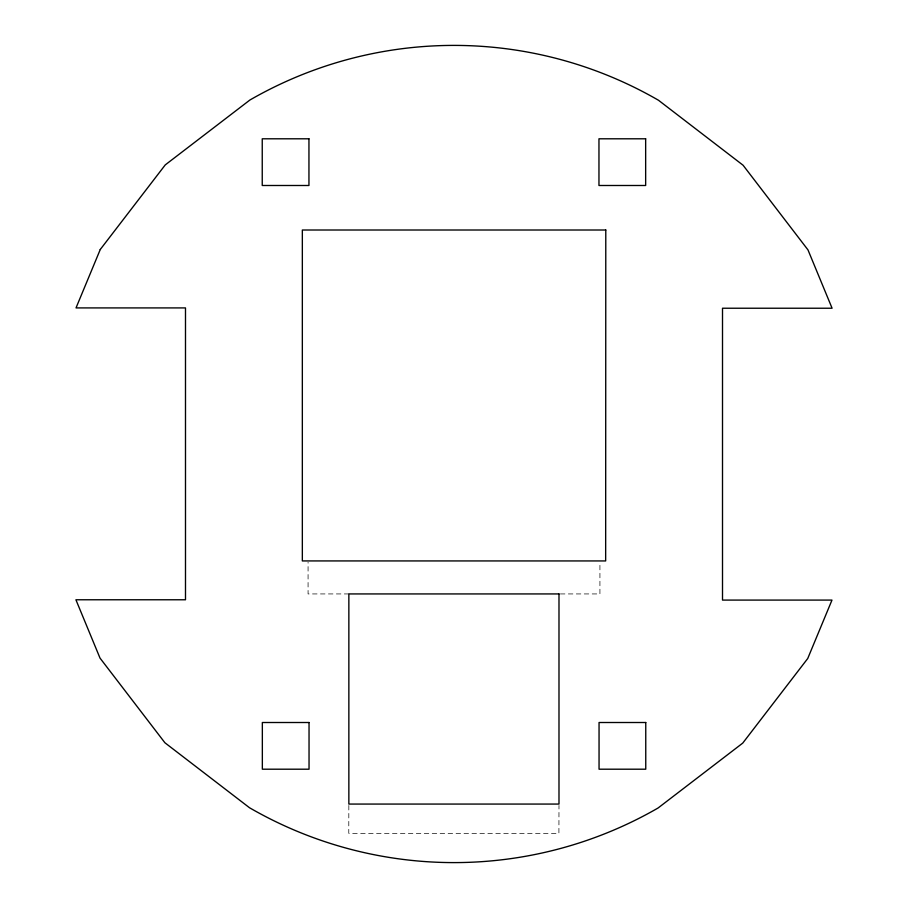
<?xml version="1.0" encoding="UTF-8"?>
<svg xmlns="http://www.w3.org/2000/svg" width="908" height="908" viewBox="0 0 908 908"><rect width="100%" height="100%" fill="white"/><g stroke="black" fill="none" stroke-linecap="round" stroke-linejoin="round"><path stroke-width="0.68" stroke-dasharray="4.54 3.41" d="M348.842 805.464L348.774 833.34L558.908 833.34L558.987 805.464M348.854 593.934L308.073 593.934L308.073 562.313M560.395 593.934L599.927 593.934L599.927 562.313"/><path stroke-width="1.36" d="M605.784 230.008L605.659 560.94L302.341 560.928L302.341 230.008L605.784 230.008M100.266 249.496L76.022 307.914L185.493 307.914L185.493 599.768L75.909 599.768L100.016 658.096L164.904 742.755L249.496 807.734A408.6 408.6 0 0 0 658.096 807.984L742.755 743.096L807.734 658.504L831.978 600.086L722.507 600.086L722.507 308.232L832.091 308.232L807.984 249.904L743.096 165.245L658.504 100.266A408.6 408.6 0 0 0 249.904 100.016L165.245 164.904L100.266 249.496M308.947 138.799L262.242 138.799L262.242 185.493L308.947 185.493L308.947 138.799M645.656 138.799L598.962 138.799L598.962 185.493L645.656 185.493L645.656 138.799M558.987 593.934L348.854 593.934L348.854 804.068L558.987 804.068L558.987 593.934M309.038 722.507L262.344 722.507L262.344 769.201L309.038 769.201L309.038 722.507M645.758 722.507L599.053 722.507L599.053 769.201L645.758 769.201L645.758 722.507"/></g></svg>
